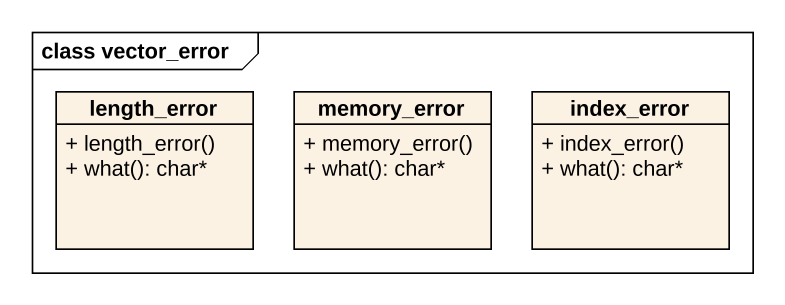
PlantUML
@startuml
mainframe class vector_error
hide circle
hide empty members
skinparam classAttributeIconSize 0
class length_error {
  + length_error()
  + what(): char*
}
class memory_error {
  + memory_error()
  + what(): char*
}
class index_error {
  + index_error()
  + what(): char*
}
@enduml
